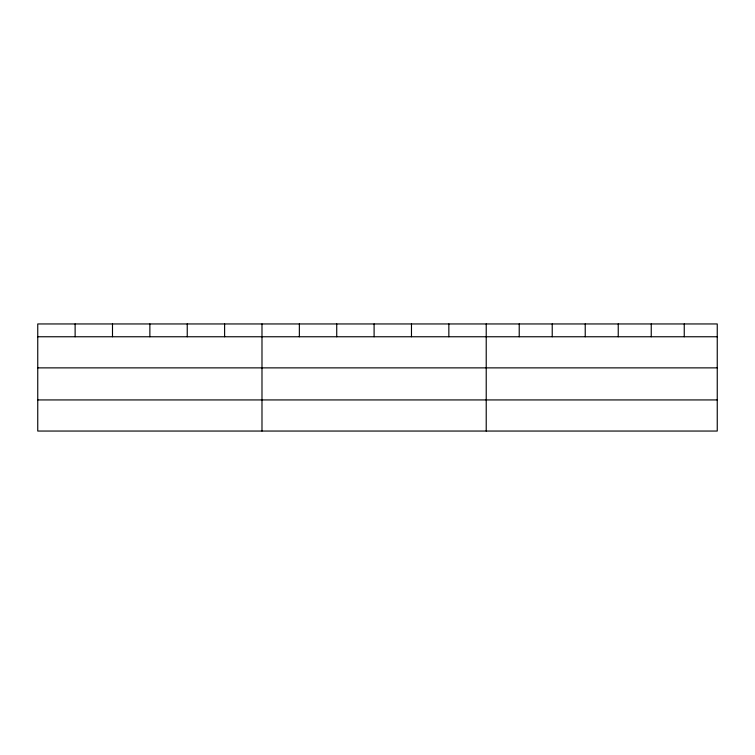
<?xml version="1.0" encoding="UTF-8"?>
<svg xmlns="http://www.w3.org/2000/svg" width="755" height="755" viewBox="0 0 755 755"><rect width="100%" height="100%" fill="white"/><g stroke="black" fill="none" stroke-linecap="round" stroke-linejoin="round"><path stroke-width="1.13" d="M717.25 367.874L717.25 323.952L37.75 323.952L37.75 431.048L717.25 431.048L717.25 367.874L37.75 367.874M37.75 336.758L717.25 336.758M37.75 399.933L717.25 399.933M684.247 323.952L684.247 336.758M651.244 323.952L651.244 336.758M618.241 323.952L618.241 336.758M585.229 323.952L585.229 336.758M552.226 323.952L552.226 336.758M519.223 323.952L519.223 336.758M486.22 323.952L486.22 431.048M448.848 323.952L448.848 336.758M411.475 323.952L411.475 336.758M374.102 323.952L374.102 336.758M336.73 323.952L336.73 336.758M299.357 323.952L299.357 336.758M261.985 323.952L261.985 431.048M224.612 323.952L224.612 336.758M187.24 323.952L187.24 336.758M149.868 323.952L149.868 336.758M112.495 323.952L112.495 336.758M75.122 323.952L75.122 336.758"/></g></svg>
